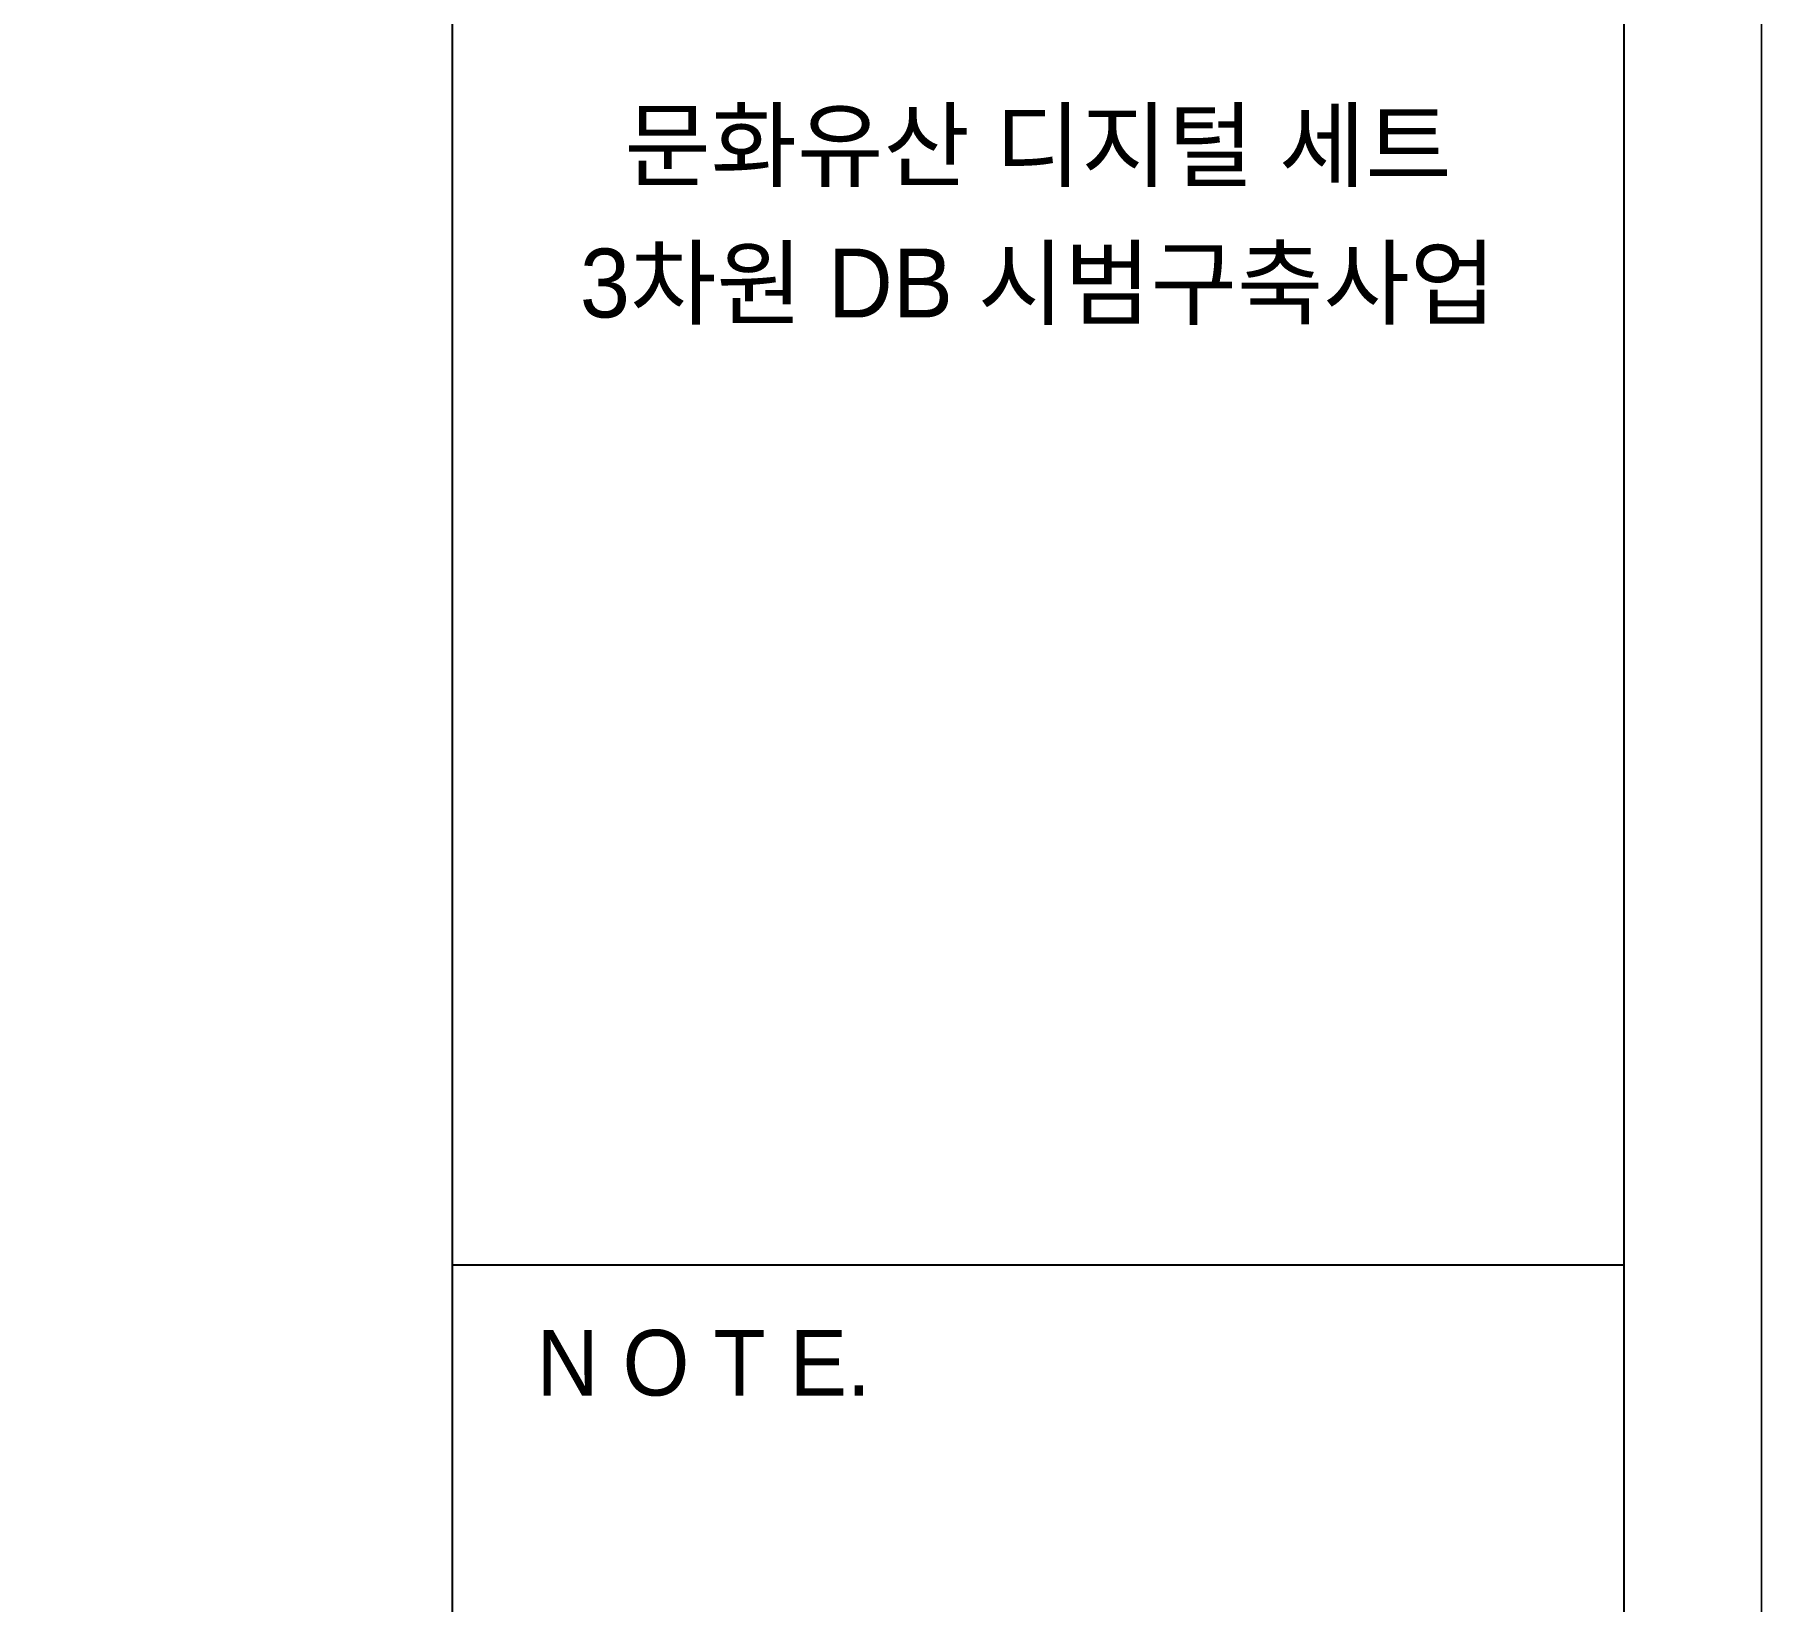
# Model space of a CAD drawing. Header units: millimetres. Extents: x -396231 to 224016, y 0 to 56679.
# Drawn here: x -233509 to -225984, y 42509 to 49337 of the extents above; entities that cross this region are included whole.
import ezdxf
from ezdxf.enums import TextEntityAlignment as Align

# ---------------------------------------------------------------- set-up
doc = ezdxf.new("R2010")
doc.units = ezdxf.units.MM
doc.layers.add('Plot 설정선', color=251, linetype='Continuous', lineweight=9, plot=False)
doc.layers.add('text', color=7, linetype='Continuous')
doc.layers.add('WIPCO', color=3, linetype='Continuous', lineweight=9)
doc.styles.add('WIPCO', font='')
doc.styles.get('WIPCO').set_extended_font_data('Dotum')

msp = doc.modelspace()

# ---------------------------------------------------------------- linework, layer by layer
at = {"layer": 'Plot 설정선'}
msp.add_lwpolyline([(-306230.7, 56678.6), (-306230.7, 0), (-306230.7, 56678.6), (-225983.7, 56678.6), (-306230.7, 56678.6), (-306230.7, 0), (-306230.7, 56678.6), (-225983.7, 56678.6), (-225983.7, 0), (-306230.7, 0), (-225983.7, 0), (-225983.7, 56678.6), (-225983.7, 0), (-306230.7, 0)], dxfattribs=at)
at = {"layer": 'WIPCO', "color": 3, "lineweight": -3}
msp.add_lwpolyline([(-226583.7, 600), (-305630.7, 600), (-305630.7, 56078.6), (-226583.7, 56078.6)], close=True, dxfattribs=at)
for points in [[(-231688.3, 600), (-231688.3, 56078.6)], [(-231688.3, 43975.9), (-226583.7, 43975.9)]]:
    msp.add_lwpolyline(points, dxfattribs=at)

# ---------------------------------------------------------------- texts
at = {"layer": 'text', "style": 'WIPCO'}
for s, p in [('문화유산 디지털 세트', (-229136, 48858.1)), ('3차원 DB 시범구축사업', (-229136, 48258.1))]:
    msp.add_text(s, height=300, dxfattribs=at).set_placement(p, align=Align.MIDDLE)
at = {"layer": 'WIPCO', "color": 3, "lineweight": -3, "style": 'WIPCO'}
msp.add_text('N O T E.', height=286.25, dxfattribs=at).set_placement((-231321.1, 43406.2))

doc.saveas('drawing.dxf')
